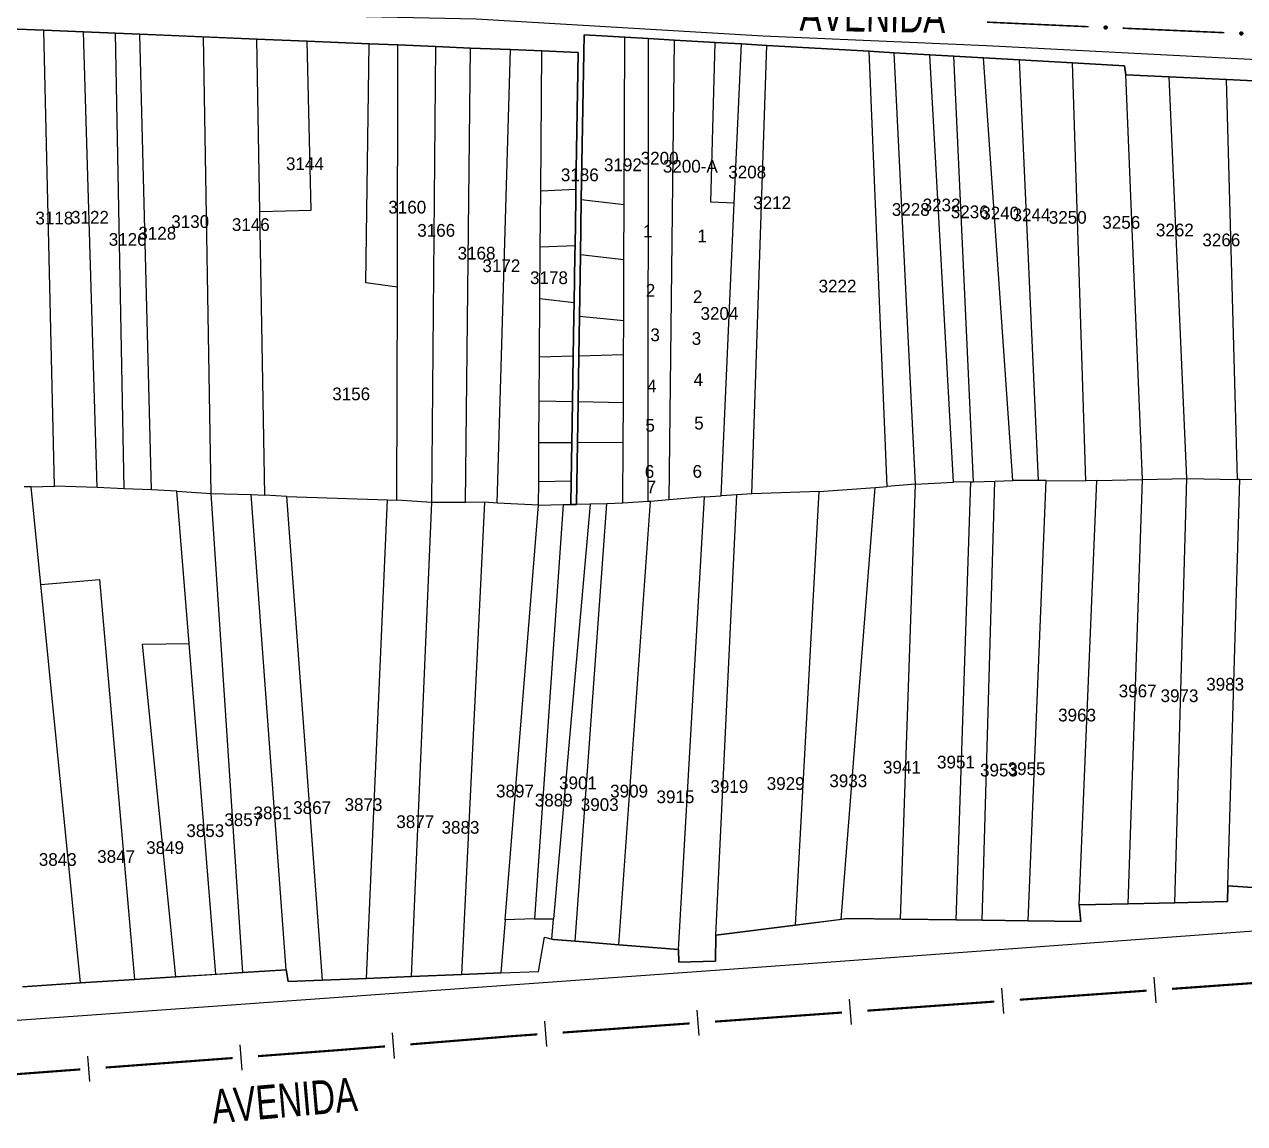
# Model space of a CAD drawing. Extents: x 203851 to 204958, y 4839055 to 4839989.
# Drawn here: x 204002.7 to 204146.5, y 4839060.7 to 4839190.2 of the extents above; entities that cross this region are included whole.
import ezdxf
from ezdxf.enums import TextEntityAlignment as Align

# ---------------------------------------------------------------- set-up
doc = ezdxf.new("R2010")
doc.units = 0
doc.header["$LTSCALE"] = 1.5
doc.header["$MEASUREMENT"] = 0
for name, color, linetype in [('CD_MALHA_LOTES', 7, 'CONTINUOUS'), ('LM-LIM-SETORES-BAIRROS', 250, 'CONTINUOUS'), ('RU-QUADRA', 210, 'CONTINUOUS'), ('SV-EIXO-RUA-PAV', 20, 'CONTINUOUS'), ('SV-RUA-PAVIM', 7, 'CONTINUOUS'), ('SV-TXT-RUA-N-PAV', 7, 'CONTINUOUS'), ('SV-TXT-RUA-PAV', 7, 'CONTINUOUS'), ('Th_NmrPort', 1, 'CONTINUOUS')]:
    doc.layers.add(name, color=color, linetype=linetype)
doc.styles.add('ARIAL', font='ARIAL.SHX')

msp = doc.modelspace()

# ---------------------------------------------------------------- linework, layer by layer
at = {"layer": 'CD_MALHA_LOTES', "linetype": 'Continuous', "flags": 128}
for points in [[(204000.85, 4839189.73), (204004.96, 4839189.56)], [(204004.96, 4839189.56), (204009.66, 4839189.36)], [(204006.22, 4839135.83), (204004.96, 4839189.56)], [(204009.66, 4839189.36), (204013.4, 4839189.21)], [(204011.24, 4839135.69), (204009.66, 4839189.36)], [(204013.4, 4839189.21), (204016.28, 4839189.09)], [(204014.45, 4839135.54), (204013.4, 4839189.21)], [(204016.28, 4839189.09), (204023.8, 4839188.77)], [(204017.66, 4839135.39), (204016.28, 4839189.09)], [(204023.8, 4839188.77), (204030.09, 4839188.51)], [(204024.69, 4839134.97), (204023.8, 4839188.77)], [(204068.6, 4839186.89), (204068.63, 4839189.02)], [(204068.63, 4839189.02), (204073.45, 4839188.73)], [(204073.37, 4839168.97), (204073.45, 4839188.73)], [(204073.45, 4839188.73), (204076.21, 4839188.57)], [(204030.09, 4839188.51), (204036.01, 4839188.27)], [(204030.44, 4839168.21), (204030.09, 4839188.51)], [(204036.01, 4839188.27), (204043.32, 4839187.96)], [(204036.48, 4839168.35), (204036.01, 4839188.27)], [(204042.93, 4839159.78), (204043.32, 4839187.96)], [(204043.32, 4839187.96), (204046.68, 4839187.82)], [(204046.63, 4839159.27), (204046.68, 4839187.82)], [(204046.68, 4839187.82), (204051.16, 4839187.64)], [(204050.71, 4839133.91), (204051.16, 4839187.64)], [(204051.16, 4839187.64), (204055.25, 4839187.46)], [(204054.67, 4839133.9), (204055.25, 4839187.46)], [(204055.25, 4839187.46), (204059.95, 4839187.27)], [(204076.18, 4839134.03), (204076.21, 4839188.57)], [(204076.21, 4839188.57), (204079.31, 4839188.39)], [(204078.66, 4839134.21), (204079.31, 4839188.39)], [(204079.31, 4839188.39), (204084.1, 4839188.12)], [(204083.56, 4839169.3), (204084.1, 4839188.12)], [(204084.1, 4839188.12), (204087.18, 4839187.94)], [(204086.33, 4839169.18), (204087.18, 4839187.94)], [(204087.18, 4839187.94), (204090.18, 4839187.77)], [(204088.4, 4839134.93), (204090.18, 4839187.77)], [(204090.18, 4839187.77), (204102.25, 4839187.08)], [(204058.38, 4839133.85), (204059.95, 4839187.27)], [(204059.95, 4839187.27), (204063.64, 4839187.12)], [(204063.53, 4839170.61), (204063.64, 4839187.12)], [(204063.64, 4839187.12), (204067.95, 4839186.93)], [(204067.95, 4839186.93), (204067.68, 4839170.81)], [(204068.31, 4839169.56), (204068.6, 4839186.89)], [(204102.25, 4839187.08), (204105.19, 4839186.91)], [(204104.34, 4839135.79), (204102.25, 4839187.08)], [(204105.19, 4839186.91), (204109.37, 4839186.67)], [(204107.71, 4839136.06), (204105.19, 4839186.91)], [(204109.37, 4839186.67), (204112.21, 4839186.51)], [(204112.16, 4839136.29), (204109.37, 4839186.67)], [(204112.21, 4839186.51), (204115.69, 4839186.31)], [(204114.51, 4839136.34), (204112.21, 4839186.51)], [(204115.69, 4839186.31), (204119.95, 4839186.06)], [(204119.16, 4839136.52), (204115.69, 4839186.31)], [(204119.95, 4839186.06), (204126.2, 4839185.7)], [(204122.18, 4839136.52), (204119.95, 4839186.06)], [(204126.2, 4839185.7), (204132.3, 4839185.35), (204132.47, 4839184.31)], [(204127.76, 4839136.48), (204126.2, 4839185.7)], [(204132.47, 4839184.31), (204137.6, 4839184.07)], [(204134.46, 4839136.63), (204132.47, 4839184.31)], [(204137.6, 4839184.07), (204144.35, 4839183.75)], [(204139.65, 4839136.75), (204137.6, 4839184.07)], [(204144.35, 4839183.75), (204158.87, 4839183.06)], [(204145.63, 4839136.64), (204144.35, 4839183.75)], [(204063.48, 4839163.99), (204063.53, 4839170.61)], [(204067.68, 4839170.81), (204063.53, 4839170.61)], [(204067.68, 4839170.81), (204067.66, 4839169.61)], [(204067.66, 4839169.61), (204067.57, 4839164.14)], [(204068.21, 4839163.09), (204068.31, 4839169.56)], [(204073.37, 4839168.97), (204068.31, 4839169.56)], [(204073.34, 4839162.51), (204073.37, 4839168.97)], [(204086.33, 4839169.18), (204083.56, 4839169.3)], [(204084.78, 4839134.71), (204086.33, 4839169.18)], [(204030.44, 4839168.21), (204036.48, 4839168.35)], [(204031.02, 4839134.79), (204030.44, 4839168.21)], [(204063.44, 4839157.92), (204063.48, 4839163.99)], [(204067.57, 4839164.14), (204063.48, 4839163.99)], [(204067.56, 4839163.14), (204067.46, 4839157.42)], [(204067.57, 4839164.14), (204067.56, 4839163.14)], [(204068.08, 4839155.82), (204068.21, 4839163.09)], [(204073.34, 4839162.51), (204068.21, 4839163.09)], [(204073.31, 4839155.33), (204073.34, 4839162.51)], [(204046.63, 4839159.27), (204042.93, 4839159.78)], [(204046.58, 4839134.2), (204046.63, 4839159.27)], [(204063.39, 4839151.02), (204063.44, 4839157.92)], [(204067.46, 4839157.42), (204063.44, 4839157.92)], [(204067.46, 4839157.42), (204067.43, 4839155.84)], [(204067.43, 4839155.84), (204067.36, 4839151.16)], [(204068.01, 4839151.17), (204068.08, 4839155.82)], [(204073.31, 4839155.33), (204068.08, 4839155.82)], [(204073.29, 4839151.33), (204073.31, 4839155.33)], [(204063.36, 4839145.85), (204063.39, 4839151.02)], [(204067.36, 4839151.16), (204063.39, 4839151.02)], [(204067.36, 4839151.16), (204067.27, 4839145.78)], [(204067.92, 4839145.76), (204068.01, 4839151.17)], [(204073.29, 4839151.33), (204068.01, 4839151.17)], [(204073.27, 4839145.67), (204073.29, 4839151.33)], [(204063.32, 4839140.95), (204063.36, 4839145.85)], [(204067.27, 4839145.78), (204063.36, 4839145.85)], [(204067.27, 4839145.78), (204067.19, 4839140.96)], [(204067.85, 4839140.96), (204067.92, 4839145.76)], [(204073.27, 4839145.67), (204067.92, 4839145.76)], [(204073.25, 4839140.97), (204073.27, 4839145.67)], [(204063.29, 4839136.33), (204063.32, 4839140.95)], [(204067.19, 4839140.96), (204063.32, 4839140.95)], [(204067.19, 4839140.96), (204067.11, 4839136.42)], [(204067.74, 4839133.69), (204067.85, 4839140.96)], [(204073.25, 4839140.97), (204067.85, 4839140.96)], [(204073.22, 4839133.85), (204073.25, 4839140.97)], [(204003.47, 4839135.76), (204002.65, 4839135.77)], [(204003.47, 4839135.76), (204006.22, 4839135.83)], [(204004.62, 4839124.27), (204003.47, 4839135.76)], [(204011.24, 4839135.69), (204006.22, 4839135.83)], [(204014.45, 4839135.54), (204011.24, 4839135.69)], [(204017.66, 4839135.39), (204014.45, 4839135.54)], [(204063.27, 4839133.59), (204063.29, 4839136.33)], [(204067.11, 4839136.42), (204063.29, 4839136.33)], [(204067.11, 4839136.42), (204067.06, 4839133.69)], [(204096.35, 4839135.21), (204102.92, 4839135.67)], [(204098.95, 4839084.8), (204102.92, 4839135.67)], [(204102.92, 4839135.67), (204104.34, 4839135.79)], [(204107.71, 4839136.06), (204104.34, 4839135.79)], [(204105.93, 4839084.81), (204107.71, 4839136.06)], [(204107.71, 4839136.06), (204112.16, 4839136.29)], [(204114.21, 4839136.33), (204112.16, 4839136.29)], [(204112.47, 4839084.73), (204114.21, 4839136.33)], [(204114.21, 4839136.33), (204114.51, 4839136.34)], [(204114.51, 4839136.34), (204117.02, 4839136.43)], [(204115.53, 4839084.69), (204117.02, 4839136.43)], [(204117.02, 4839136.43), (204119.16, 4839136.52)], [(204122.18, 4839136.52), (204119.16, 4839136.52)], [(204120.96, 4839084.62), (204123.07, 4839136.51)], [(204123.07, 4839136.51), (204122.18, 4839136.52)], [(204123.07, 4839136.51), (204127.76, 4839136.48)], [(204126.99, 4839086.5), (204129.06, 4839136.51)], [(204129.06, 4839136.51), (204127.76, 4839136.48)], [(204129.06, 4839136.51), (204134.46, 4839136.63)], [(204132.74, 4839086.62), (204134.46, 4839136.63)], [(204134.46, 4839136.63), (204139.65, 4839136.75)], [(204138.24, 4839086.75), (204139.65, 4839136.75)], [(204139.65, 4839136.75), (204145.63, 4839136.64)], [(204144.49, 4839088.74), (204145.91, 4839136.63)], [(204145.91, 4839136.63), (204145.63, 4839136.64)], [(204145.91, 4839136.63), (204152.26, 4839136.72)], [(204020.66, 4839135.24), (204017.66, 4839135.39)], [(204022.11, 4839117.31), (204020.66, 4839135.24)], [(204020.66, 4839135.24), (204024.69, 4839134.97)], [(204028.43, 4839078.53), (204024.69, 4839134.97)], [(204024.69, 4839134.97), (204029.39, 4839134.87)], [(204033.51, 4839078.85), (204029.39, 4839134.87)], [(204029.39, 4839134.87), (204031.02, 4839134.79)], [(204033.61, 4839134.62), (204031.02, 4839134.79)], [(204037.8, 4839077.62), (204033.61, 4839134.62)], [(204033.61, 4839134.62), (204045.47, 4839134.24)], [(204042.99, 4839077.83), (204045.47, 4839134.24)], [(204045.47, 4839134.24), (204046.58, 4839134.2)], [(204050.71, 4839133.91), (204046.58, 4839134.2)], [(204078.66, 4839134.21), (204076.46, 4839134.04)], [(204082.82, 4839134.57), (204078.66, 4839134.21)], [(204079.76, 4839081.24), (204082.82, 4839134.57)], [(204082.82, 4839134.57), (204084.78, 4839134.71)], [(204084.17, 4839082.94), (204086.64, 4839134.82)], [(204086.64, 4839134.82), (204084.78, 4839134.71)], [(204088.4, 4839134.93), (204086.64, 4839134.82)], [(204096.35, 4839135.21), (204088.4, 4839134.93)], [(204093.56, 4839084.12), (204096.35, 4839135.21)], [(204048.29, 4839078.05), (204050.71, 4839133.91)], [(204054.67, 4839133.9), (204050.71, 4839133.91)], [(204054.23, 4839078.3), (204056.96, 4839133.95)], [(204056.96, 4839133.95), (204054.67, 4839133.9)], [(204058.38, 4839133.85), (204056.96, 4839133.95)], [(204063.27, 4839133.59), (204058.38, 4839133.85)], [(204059.34, 4839084.73), (204063.27, 4839133.59)], [(204066.17, 4839133.66), (204062.78, 4839084.86)], [(204063.27, 4839133.59), (204066.17, 4839133.66)], [(204069.37, 4839133.73), (204065.04, 4839084.86)], [(204066.17, 4839133.66), (204067.06, 4839133.69)], [(204067.06, 4839133.69), (204067.74, 4839133.69)], [(204067.6, 4839082.21), (204071.32, 4839133.77)], [(204069.37, 4839133.73), (204067.74, 4839133.69)], [(204071.32, 4839133.77), (204069.37, 4839133.73)], [(204073.22, 4839133.85), (204071.32, 4839133.77)], [(204072.75, 4839081.8), (204076.46, 4839134.04)], [(204076.18, 4839134.03), (204073.22, 4839133.85)], [(204076.46, 4839134.04), (204076.18, 4839134.03)], [(204004.62, 4839124.27), (204011.52, 4839124.83)], [(204009.31, 4839077.3), (204004.62, 4839124.27)], [(204011.52, 4839124.83), (204015.66, 4839077.71)], [(204016.59, 4839117.23), (204022.11, 4839117.31)], [(204020.53, 4839078.02), (204016.59, 4839117.23)], [(204025.26, 4839078.32), (204022.11, 4839117.31)], [(204144.49, 4839088.74), (204144.44, 4839086.89), (204138.24, 4839086.75)], [(204152.06, 4839088.24), (204144.49, 4839088.74)], [(204138.24, 4839086.75), (204132.74, 4839086.62)], [(204126.99, 4839086.5), (204127.19, 4839084.55), (204120.96, 4839084.62)], [(204132.74, 4839086.62), (204126.99, 4839086.5)], [(204059.34, 4839084.73), (204058.84, 4839078.48)], [(204062.78, 4839084.86), (204059.34, 4839084.73)], [(204064.83, 4839082.46), (204065.04, 4839084.86)], [(204093.56, 4839084.12), (204084.17, 4839082.94)], [(204098.95, 4839084.8), (204093.56, 4839084.12)], [(204105.93, 4839084.81), (204099.63, 4839084.88), (204098.95, 4839084.8)], [(204112.47, 4839084.73), (204105.93, 4839084.81)], [(204115.53, 4839084.69), (204112.47, 4839084.73)], [(204120.96, 4839084.62), (204115.53, 4839084.69)], [(204067.6, 4839082.21), (204065.03, 4839082.41), (204064.83, 4839082.46)], [(204084.17, 4839082.94), (204084.14, 4839079.88), (204079.8, 4839079.74), (204079.76, 4839081.24)], [(204072.75, 4839081.8), (204067.6, 4839082.21)], [(204079.76, 4839081.24), (204072.75, 4839081.8)], [(204020.53, 4839078.02), (204015.66, 4839077.71)], [(204025.26, 4839078.32), (204020.53, 4839078.02)], [(204028.43, 4839078.53), (204025.26, 4839078.32)], [(204033.51, 4839078.85), (204028.43, 4839078.53)], [(204037.8, 4839077.62), (204033.75, 4839077.46), (204033.51, 4839078.85)], [(204048.29, 4839078.05), (204042.99, 4839077.83)], [(204054.23, 4839078.3), (204048.29, 4839078.05)], [(204058.84, 4839078.48), (204054.23, 4839078.3)], [(204009.31, 4839077.3), (204002.46, 4839076.86)], [(204015.66, 4839077.71), (204009.31, 4839077.3)], [(204042.99, 4839077.83), (204037.8, 4839077.62)]]:
    msp.add_lwpolyline(points, dxfattribs=at)
at = {"layer": 'CD_MALHA_LOTES', "linetype": 'Continuous'}
msp.add_lwpolyline([(204062.78, 4839084.86), (204065.04, 4839084.86)], dxfattribs=at)
at = {"layer": 'LM-LIM-SETORES-BAIRROS'}
for points in [[(204118.09, 4839073.69), (204117.87, 4839076.68)], [(204136.04, 4839074.97), (204135.83, 4839077.97)], [(204100.13, 4839072.4), (204099.92, 4839075.39)], [(204082.18, 4839071.11), (204081.97, 4839074.1)], [(204064.23, 4839069.82), (204064.01, 4839072.82)], [(204046.29, 4839068.42), (204046.05, 4839071.41)], [(204028.34, 4839067.04), (204028.12, 4839070.03)], [(204010.39, 4839065.7), (204010.17, 4839068.69)]]:
    msp.add_lwpolyline(points, dxfattribs=at)
at = {"layer": 'LM-LIM-SETORES-BAIRROS', "const_width": 0.25}
for points in [[(204137.93, 4839076.61), (204152.89, 4839077.68)], [(204102.02, 4839074.04), (204116.98, 4839075.11)], [(204119.98, 4839075.33), (204134.94, 4839076.4)], [(204084.07, 4839072.75), (204099.03, 4839073.82)], [(204066.11, 4839071.46), (204081.08, 4839072.54)], [(204048.17, 4839070.07), (204059.13, 4839070.95)], [(204059.13, 4839070.95), (204060.07, 4839071.03)], [(204060.07, 4839071.03), (204063.12, 4839071.25)], [(204030.22, 4839068.68), (204038.2, 4839069.28)], [(204038.2, 4839069.28), (204039.16, 4839069.35)], [(204039.16, 4839069.35), (204045.18, 4839069.83)], [(204012.27, 4839067.34), (204027.23, 4839068.46)], [(203994.32, 4839066), (204009.28, 4839067.12)]]:
    msp.add_lwpolyline(points, dxfattribs=at)
at = {"layer": 'RU-QUADRA', "linetype": 'Continuous', "flags": 128}
for points in [[(204158.87, 4839183.06), (204144.35, 4839183.75), (204137.6, 4839184.07), (204132.47, 4839184.31), (204132.3, 4839185.35), (204126.2, 4839185.7), (204119.95, 4839186.06), (204115.69, 4839186.31), (204112.21, 4839186.51), (204109.37, 4839186.67), (204105.19, 4839186.91), (204102.25, 4839187.08), (204090.18, 4839187.77), (204087.18, 4839187.94), (204084.1, 4839188.12), (204079.31, 4839188.39), (204076.21, 4839188.57), (204073.45, 4839188.73), (204068.63, 4839189.02), (204068.6, 4839186.89), (204068.31, 4839169.56), (204068.21, 4839163.09), (204068.08, 4839155.82), (204068.01, 4839151.17), (204067.92, 4839145.76), (204067.85, 4839140.96), (204067.74, 4839133.69), (204067.06, 4839133.69), (204067.11, 4839136.42), (204067.19, 4839140.96), (204067.27, 4839145.78), (204067.36, 4839151.16), (204067.43, 4839155.84), (204067.46, 4839157.42), (204067.56, 4839163.14), (204067.57, 4839164.14), (204067.66, 4839169.61), (204067.68, 4839170.81), (204067.95, 4839186.93), (204063.64, 4839187.12), (204059.95, 4839187.27), (204055.25, 4839187.46), (204051.16, 4839187.64), (204046.68, 4839187.82), (204043.32, 4839187.96), (204036.01, 4839188.27), (204030.09, 4839188.51), (204016.28, 4839189.09), (204013.4, 4839189.21), (204009.66, 4839189.36), (204004.96, 4839189.56), (204000.85, 4839189.73)], [(204002.46, 4839076.86), (204009.31, 4839077.3), (204015.66, 4839077.71), (204020.53, 4839078.02), (204028.43, 4839078.53), (204033.51, 4839078.85), (204033.75, 4839077.46), (204037.8, 4839077.62), (204042.99, 4839077.83), (204048.29, 4839078.05), (204054.23, 4839078.3), (204058.84, 4839078.48), (204063.27, 4839078.67), (204063.98, 4839082.69), (204065.03, 4839082.41), (204067.6, 4839082.21), (204072.75, 4839081.8), (204079.76, 4839081.24), (204079.8, 4839079.74), (204084.14, 4839079.88), (204084.17, 4839082.94), (204093.56, 4839084.12), (204099.63, 4839084.88), (204112.47, 4839084.73), (204115.53, 4839084.69), (204120.96, 4839084.62), (204127.19, 4839084.55), (204126.99, 4839086.5), (204132.74, 4839086.62), (204138.24, 4839086.75), (204144.44, 4839086.89), (204144.49, 4839088.74), (204152.06, 4839088.24)]]:
    msp.add_lwpolyline(points, dxfattribs=at)
at = {"layer": 'SV-EIXO-RUA-PAV', "const_width": 0.18}
for points in [[(204116.11, 4839190.51), (204128.1, 4839189.97)], [(204132.1, 4839189.8), (204144.08, 4839189.27)]]:
    msp.add_lwpolyline(points, dxfattribs=at)
at = {"layer": 'SV-EIXO-RUA-PAV'}
for points in [[(204129.96, 4839190), (204129.99, 4839190.04), (204130.03, 4839190.06), (204130.07, 4839190.07), (204130.1, 4839190.07), (204130.14, 4839190.06), (204130.17, 4839190.05), (204130.21, 4839190.03), (204130.24, 4839189.99), (204130.26, 4839189.95), (204130.27, 4839189.92), (204130.27, 4839189.88), (204130.27, 4839189.85), (204130.25, 4839189.81), (204130.23, 4839189.78), (204130.19, 4839189.74), (204130.16, 4839189.72), (204130.12, 4839189.72), (204130.09, 4839189.71), (204130.05, 4839189.72), (204130.02, 4839189.73), (204129.98, 4839189.75), (204129.95, 4839189.79), (204129.93, 4839189.83), (204129.92, 4839189.86), (204129.92, 4839189.9), (204129.92, 4839189.93), (204129.93, 4839189.97), (204129.96, 4839190)], [(204145.94, 4839189.3), (204145.98, 4839189.33), (204146.02, 4839189.35), (204146.05, 4839189.36), (204146.09, 4839189.36), (204146.12, 4839189.35), (204146.16, 4839189.34), (204146.19, 4839189.32), (204146.23, 4839189.28), (204146.24, 4839189.24), (204146.26, 4839189.21), (204146.26, 4839189.17), (204146.25, 4839189.14), (204146.24, 4839189.1), (204146.22, 4839189.07), (204146.18, 4839189.04), (204146.14, 4839189.02), (204146.11, 4839189.01), (204146.07, 4839189.01), (204146.04, 4839189.01), (204146, 4839189.02), (204145.97, 4839189.05), (204145.93, 4839189.08), (204145.91, 4839189.12), (204145.9, 4839189.15), (204145.9, 4839189.19), (204145.91, 4839189.23), (204145.92, 4839189.26), (204145.94, 4839189.3)]]:
    msp.add_lwpolyline(points, close=True, dxfattribs=at)
for points in [[(204129.92, 4839189.93), (204130.26, 4839189.95)], [(204129.92, 4839189.9), (204130.27, 4839189.92)], [(204129.92, 4839189.88), (204130.27, 4839189.9)], [(204129.92, 4839189.86), (204130.27, 4839189.88)], [(204129.93, 4839189.97), (204130.24, 4839189.99)], [(204129.93, 4839189.95), (204130.25, 4839189.97)], [(204129.93, 4839189.92), (204130.26, 4839189.94)], [(204129.93, 4839189.84), (204130.27, 4839189.86)], [(204129.93, 4839189.83), (204130.27, 4839189.85)], [(204129.94, 4839189.81), (204130.26, 4839189.83)], [(204129.95, 4839189.98), (204130.22, 4839190.01)], [(204129.95, 4839189.79), (204130.25, 4839189.81)], [(204129.96, 4839190), (204130.21, 4839190.03)], [(204129.97, 4839189.77), (204130.24, 4839189.79)], [(204129.98, 4839190.02), (204130.18, 4839190.04)], [(204129.98, 4839189.75), (204130.23, 4839189.78)], [(204129.99, 4839190.04), (204130.17, 4839190.05)], [(204130.01, 4839189.74), (204130.21, 4839189.76)], [(204130.02, 4839190.05), (204130.15, 4839190.06)], [(204130.02, 4839189.73), (204130.19, 4839189.74)], [(204130.03, 4839190.06), (204130.14, 4839190.06)], [(204130.04, 4839189.73), (204130.17, 4839189.73)], [(204130.05, 4839189.72), (204130.16, 4839189.72)], [(204145.9, 4839189.19), (204146.26, 4839189.21)], [(204145.9, 4839189.15), (204146.26, 4839189.17)], [(204145.91, 4839189.23), (204146.24, 4839189.24)], [(204145.91, 4839189.21), (204146.25, 4839189.23)], [(204145.91, 4839189.17), (204146.25, 4839189.19)], [(204145.91, 4839189.14), (204146.25, 4839189.16)], [(204145.91, 4839189.12), (204146.25, 4839189.14)], [(204145.92, 4839189.26), (204146.23, 4839189.28)], [(204145.92, 4839189.24), (204146.23, 4839189.27)], [(204145.93, 4839189.28), (204146.2, 4839189.3)], [(204145.93, 4839189.1), (204146.24, 4839189.12)], [(204145.93, 4839189.08), (204146.24, 4839189.1)], [(204145.94, 4839189.3), (204146.19, 4839189.32)], [(204145.95, 4839189.07), (204146.22, 4839189.09)], [(204145.96, 4839189.31), (204146.17, 4839189.33)], [(204145.97, 4839189.05), (204146.22, 4839189.07)], [(204145.98, 4839189.33), (204146.16, 4839189.34)], [(204145.99, 4839189.04), (204146.19, 4839189.05)], [(204146, 4839189.34), (204146.13, 4839189.35)], [(204146, 4839189.02), (204146.18, 4839189.04)], [(204146.02, 4839189.35), (204146.12, 4839189.35)], [(204146.02, 4839189.02), (204146.15, 4839189.03)], [(204146.04, 4839189.01), (204146.14, 4839189.02)]]:
    msp.add_lwpolyline(points, dxfattribs=at)
at = {"layer": 'SV-RUA-PAVIM', "linetype": 'Continuous'}
msp.add_polyline3d([(204172.68, 4839085.27, 3.57), (204096.13, 4839079.64, 3.61), (204024.33, 4839074.51, 3.72), (203976.59, 4839071.09, 3.81), (203926.62, 4839067.6, 3.83), (203872.62, 4839063.82, 3.89), (203870.96, 4839064.31, 3.87), (203870.2, 4839065.74, 3.87), (203869.97, 4839067.82, 3.81), (203867.29, 4839200.6, 4.33), (203869.29, 4839203.11, 4.33), (203907.28, 4839199.02, 4.18), (203938.22, 4839195.79, 4.19), (203963.52, 4839193.26, 4.19), (203971.97, 4839192.85, 4.18), (203992.95, 4839192.25, 4.15), (204055.91, 4839190.92, 3.9), (204089.75, 4839188.88, 3.91), (204116.06, 4839187.77, 3.91), (204163.88, 4839185.28, 3.88)], dxfattribs=at)

# ---------------------------------------------------------------- texts
at = {"layer": 'SV-TXT-RUA-N-PAV', "style": 'ARIAL', "width": 0.7}
msp.add_text('AVENIDA', height=4, rotation=359, dxfattribs=at).set_placement((204094.02, 4839189.52))
at = {"layer": 'SV-TXT-RUA-PAV', "style": 'ARIAL', "width": 0.7}
msp.add_text('AVENIDA', height=4, rotation=5, dxfattribs=at).set_placement((204024.94, 4839060.73))
at = {"layer": 'Th_NmrPort', "color": 1}
for s, p in [('3144', (204033.51, 4839173.83)), ('3192', (204070.98, 4839173.7)), ('3200', (204075.31, 4839174.48)), ('3186', (204065.9, 4839172.52)), ('3200-A', (204077.92, 4839173.53)), ('3208', (204085.63, 4839172.85)), ('3160', (204045.57, 4839168.71)), ('3212', (204088.57, 4839169.23)), ('3228', (204104.9, 4839168.44)), ('3232', (204108.53, 4839168.97)), ('3236', (204111.85, 4839168.16)), ('3240', (204115.44, 4839168.02)), ('3118', (204003.98, 4839167.43)), ('3122', (204008.18, 4839167.52)), ('3130', (204019.99, 4839167.01)), ('3146', (204027.13, 4839166.66)), ('3244', (204119.13, 4839167.81)), ('3250', (204123.4, 4839167.51)), ('3256', (204129.71, 4839166.92)), ('3128', (204016.11, 4839165.64)), ('3166', (204048.98, 4839165.98)), ('1', (204075.6, 4839165.89)), ('1', (204081.99, 4839165.32)), ('3262', (204136.02, 4839166.02)), ('3126', (204012.62, 4839164.91)), ('3266', (204141.5, 4839164.85)), ('3168', (204053.73, 4839163.29)), ('3172', (204056.66, 4839161.81)), ('3178', (204062.27, 4839160.4)), ('3222', (204096.27, 4839159.41)), ('2', (204075.91, 4839158.91)), ('2', (204081.46, 4839158.16)), ('3204', (204082.36, 4839156.19)), ('3', (204076.45, 4839153.67)), ('3', (204081.32, 4839153.24)), ('4', (204081.54, 4839148.4)), ('3156', (204038.96, 4839146.71)), ('4', (204076.07, 4839147.65)), ('5', (204075.86, 4839143.01)), ('5', (204081.61, 4839143.27)), ('6', (204075.79, 4839137.57)), ('6', (204081.42, 4839137.58)), ('7', (204076.01, 4839135.75)), ('3983', (204141.95, 4839112.5)), ('3967', (204131.64, 4839111.71)), ('3973', (204136.57, 4839111.15)), ('3963', (204124.5, 4839108.87)), ('3951', (204110.23, 4839103.33)), ('3941', (204103.86, 4839102.72)), ('3953', (204115.3, 4839102.39)), ('3955', (204118.55, 4839102.55)), ('3901', (204065.69, 4839100.88)), ('3919', (204083.52, 4839100.45)), ('3929', (204090.16, 4839100.8)), ('3933', (204097.54, 4839101.13)), ('3897', (204058.26, 4839099.92)), ('3889', (204062.83, 4839098.85)), ('3909', (204071.71, 4839099.91)), ('3915', (204077.17, 4839099.24)), ('3867', (204034.36, 4839097.97)), ('3873', (204040.41, 4839098.32)), ('3903', (204068.25, 4839098.32)), ('3857', (204026.24, 4839096.54)), ('3861', (204029.69, 4839097.34)), ('3877', (204046.51, 4839096.31)), ('3853', (204021.77, 4839095.25)), ('3883', (204051.84, 4839095.64)), ('3849', (204017.03, 4839093.25)), ('3843', (204004.38, 4839091.85)), ('3847', (204011.26, 4839092.2))]:
    msp.add_text(s, height=1.5, dxfattribs=at).set_placement(p, align=Align.MIDDLE_LEFT)

doc.saveas('drawing.dxf')
